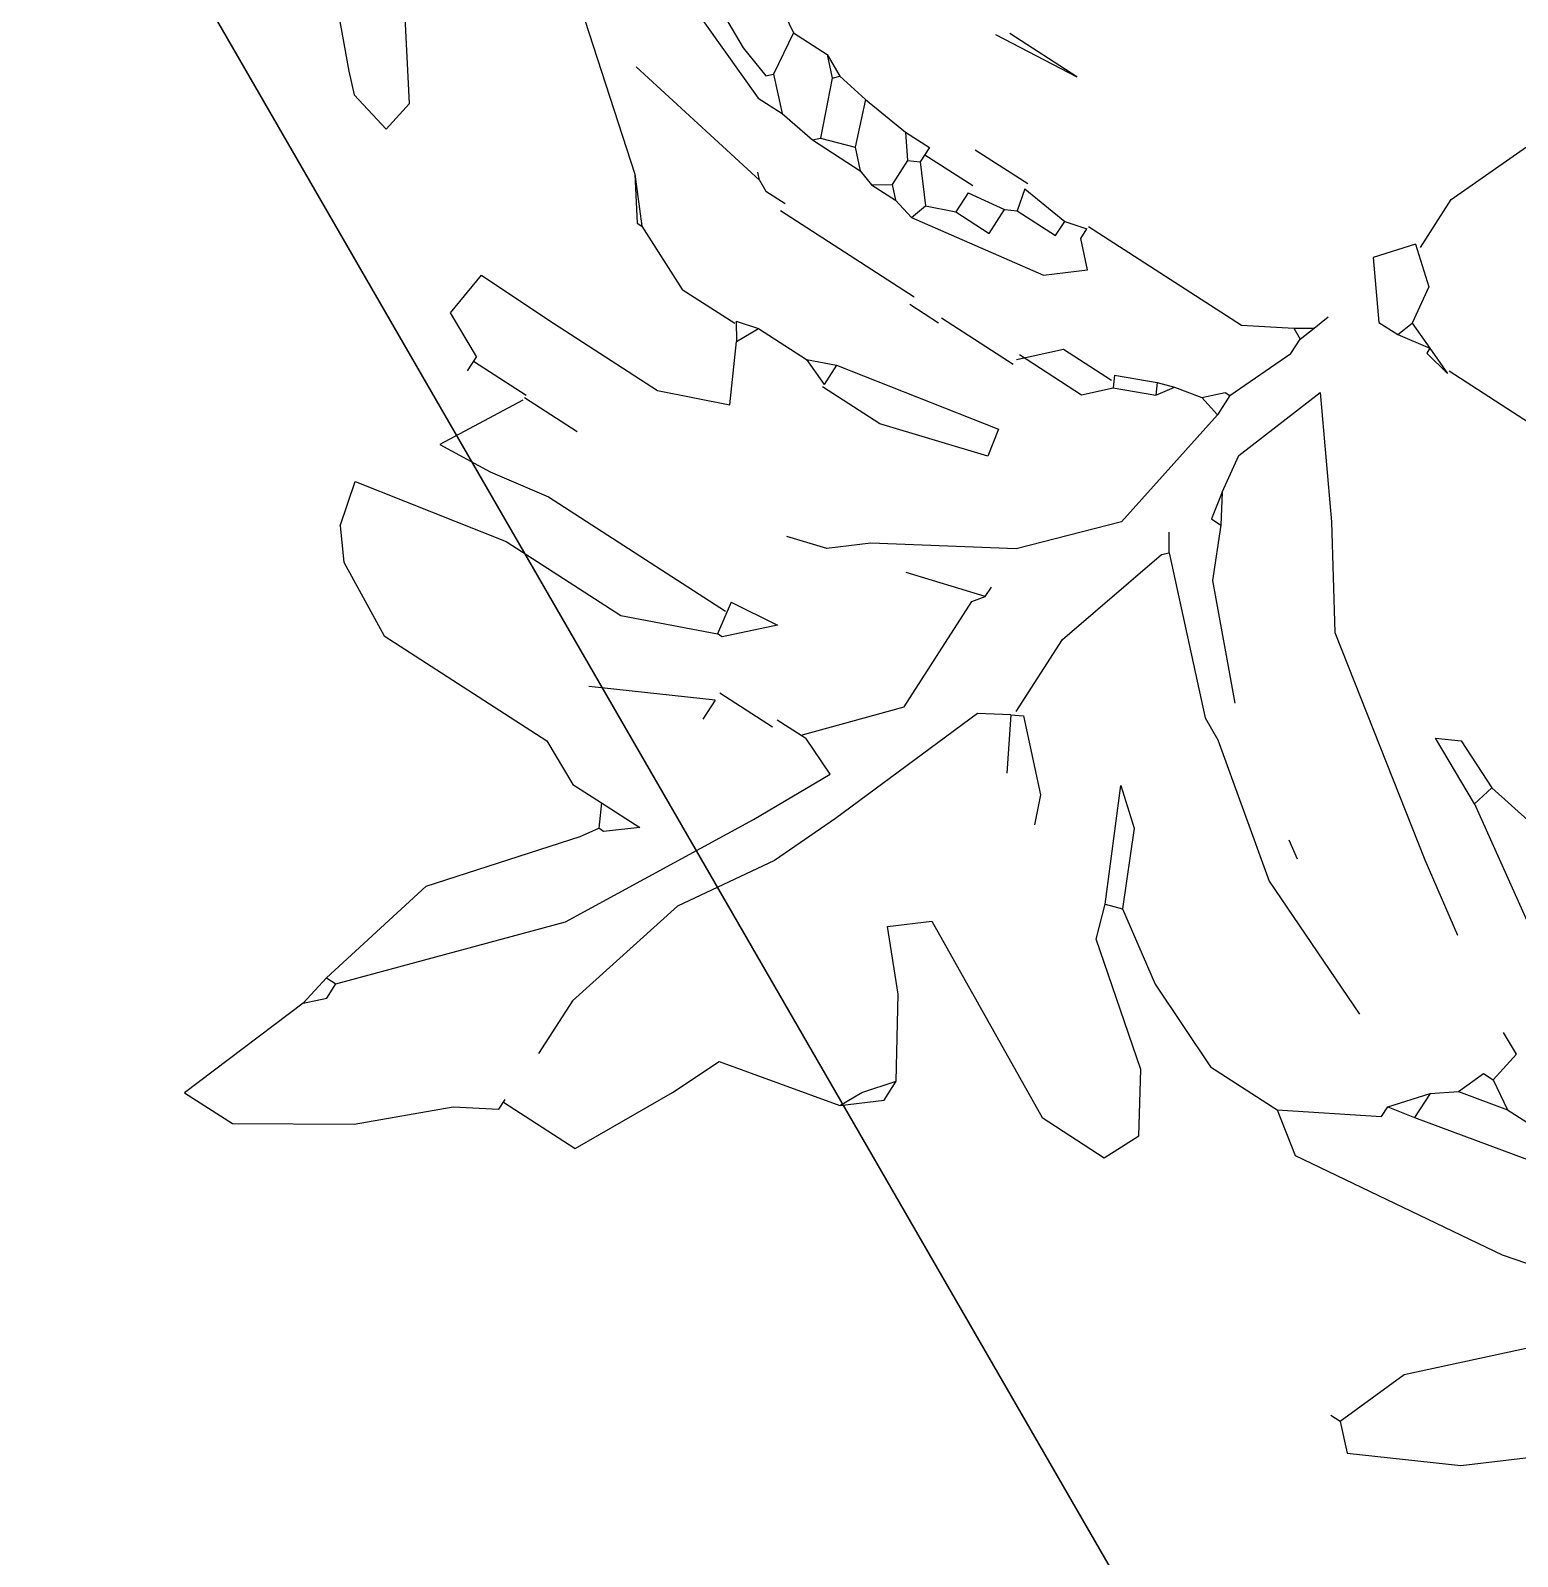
# Model space of a CAD drawing. Header units: metres. Extents: x 1769 to 3632, y 809 to 2652.
# Drawn here: x 2738.1456 to 2738.3057, y 1806.1554 to 1806.3198 of the extents above; entities that cross this region are included whole.
import ezdxf

# ---------------------------------------------------------------- set-up
doc = ezdxf.new("R2010")
doc.units = ezdxf.units.M
doc.header["$LTSCALE"] = 10
doc.linetypes.add('HIDDEN', pattern=[9.525, 6.35, -3.175])
for name, color, linetype in [('A-ELEV0', 7, 'Continuous'), ('A-FLOR-LEVL', 2, 'Continuous'), ('A-PROJ+', 1, 'HIDDEN'), ('L-PLNT', 66, 'Continuous')]:
    doc.layers.add(name, color=color, linetype=linetype)

# ---------------------------------------------------------------- blocks, each defined once
blk = doc.blocks.new('GARRA DE LEON')
at = {"layer": 'L-PLNT', "color": 65, "linetype": 'Continuous'}
for p, q in [((1270.0966, 334.5786), (1270.1877, 334.6884)), ((1270.2457, 334.6242), (1270.1297, 334.5082)), ((1270.2416, 334.5207), (1270.2664, 334.6201)), ((1270.0593, 334.5041), (1270.0966, 334.5786)), ((1270.2912, 334.413), (1270.3202, 334.5455)), ((1270.3326, 334.4668), (1270.3326, 334.5455)), ((1270.2208, 334.355), (1270.2416, 334.5207)), ((1270.1297, 334.5082), (1270.0759, 334.4875)), ((1270.0759, 334.4875), (1270.0593, 334.5041)), ((1270.0759, 334.4875), (1270.0759, 334.4793)), ((1270.3244, 334.4296), (1270.3326, 334.4668)), ((1270.3451, 334.4461), (1270.3326, 334.4668)), ((1270.3451, 334.4461), (1270.3699, 334.4503)), ((1270.3451, 334.4378), (1270.3451, 334.4461)), ((1270.3699, 334.4503), (1270.3782, 334.4337)), ((1270.3244, 334.4296), (1270.3451, 334.4378)), ((1270.5232, 334.3302), (1270.5066, 334.4337)), ((1270.312, 334.413), (1270.3244, 334.4296)), ((1270.5066, 334.326), (1270.4445, 334.4213)), ((1270.2871, 334.3923), (1270.312, 334.413)), ((1270.2871, 334.3923), (1270.2912, 334.413)), ((1270.312, 334.413), (1270.2912, 334.413)), ((1270.2416, 334.326), (1270.2788, 334.3923)), ((1270.2788, 334.3923), (1270.2871, 334.3923)), ((1270.4528, 334.3177), (1270.4196, 334.3674)), ((1270.2416, 334.326), (1270.2208, 334.355)), ((1270.3782, 334.2308), (1270.3326, 334.3385)), ((1270.5066, 334.326), (1270.5232, 334.3302)), ((1270.5397, 334.2929), (1270.5232, 334.3302)), ((1270.2416, 334.2681), (1270.2416, 334.326)), ((1270.5066, 334.326), (1270.5314, 334.2763)), ((1270.5563, 334.1728), (1270.4528, 334.3177)), ((1270.5314, 334.2763), (1270.5397, 334.2929)), ((1270.2705, 334.2018), (1270.2416, 334.2681)), ((1270.1442, 334.2391), (1270.1712, 334.2515)), ((1270.1712, 334.2515), (1270.2126, 334.2266)), ((1270.1442, 334.1852), (1270.1442, 334.2391)), ((1270.4445, 334.1438), (1270.3782, 334.2308)), ((1270.4114, 334.2266), (1270.403, 334.2391)), ((1270.2126, 334.2266), (1270.2747, 334.148)), ((1270.7613, 334.1397), (1270.7613, 334.2142)), ((1270.3037, 334.1521), (1270.2705, 334.2018)), ((1270.2208, 334.0403), (1270.1442, 334.1852)), ((1270.6225, 334.1273), (1270.5563, 334.1728)), ((1270.2747, 334.148), (1270.2995, 334.1397)), ((1270.2995, 334.1397), (1270.3037, 334.1521)), ((1270.3575, 334.1273), (1270.3037, 334.1521)), ((1270.4528, 334.1273), (1270.4445, 334.1438)), ((1270.4528, 334.1273), (1270.4445, 334.1438)), ((1270.2995, 334.1397), (1270.3782, 334.1024)), ((1270.5397, 334.0776), (1270.4735, 334.1397)), ((1270.7675, 334.119), (1270.7592, 334.1397)), ((1270.7633, 334.119), (1270.7592, 334.1397)), ((1270.3782, 334.1024), (1270.3575, 334.1273)), ((1270.5397, 334.0403), (1270.4528, 334.1273)), ((1270.6971, 334.0693), (1270.6225, 334.1273)), ((1270.7633, 334.0941), (1270.7675, 334.119)), ((1270.7675, 334.119), (1270.7633, 334.119)), ((1270.7758, 334.0983), (1270.7675, 334.119)), ((1270.8669, 334.0734), (1270.9787, 334.119)), ((1270.7633, 334.0941), (1270.7758, 334.0983)), ((1270.8047, 334.0941), (1270.7758, 334.0983)), ((1270.7633, 334.0776), (1270.7633, 334.0941)), ((1270.8255, 334.0693), (1270.8047, 334.0941)), ((1270.0718, 334.0569), (1270.0925, 334.0817)), ((1270.0883, 334.0651), (1270.109, 334.0817)), ((1270.0925, 334.0817), (1270.109, 334.0817)), ((1270.109, 334.0817), (1270.1629, 334.0486)), ((1270.577, 334.061), (1270.5397, 334.0776)), ((1270.8006, 334.0486), (1270.7633, 334.0776)), ((1270.0718, 334.0569), (1270.0883, 334.0651)), ((1270.341, 334.0569), (1270.3202, 334.0651)), ((1270.6267, 334.0444), (1270.6971, 334.0693)), ((1270.8255, 334.0693), (1270.8006, 334.0486)), ((1270.8255, 334.0734), (1270.8669, 334.0734)), ((1270.0511, 333.9657), (1270.0718, 334.0569)), ((1270.3824, 334.0154), (1270.341, 334.0569)), ((1270.5977, 334.0486), (1270.577, 334.061)), ((1270.577, 334.0527), (1270.577, 334.061)), ((1270.5977, 334.0486), (1270.577, 334.0527)), ((1270.1629, 334.0486), (1270.2001, 334.0154)), ((1270.5977, 334.0486), (1270.6267, 334.0444)), ((1270.7343, 334.0403), (1270.7468, 334.0444)), ((1270.2001, 334.0154), (1270.2208, 334.0403)), ((1270.4445, 334.0092), (1270.5356, 334.0361)), ((1270.5356, 334.0361), (1270.5397, 334.0403)), ((1270.5397, 334.0403), (1270.5522, 334.032)), ((1270.6598, 334.0154), (1270.7095, 334.0361)), ((1270.7095, 334.0361), (1270.7219, 334.0361)), ((1270.7219, 334.0361), (1270.7343, 334.0403)), ((1270.7261, 334.0279), (1270.7219, 334.0361)), ((1270.7261, 334.0279), (1270.7343, 334.0403)), ((1270.3782, 334.0072), (1270.341, 334.0279)), ((1270.7075, 333.9947), (1270.7261, 334.0279)), ((1270.3782, 334.0072), (1270.3824, 334.0154)), ((1270.3824, 334.0092), (1270.4445, 334.0092)), ((1270.6432, 334.0154), (1270.5397, 333.9989)), ((1270.6474, 333.9989), (1270.6432, 334.0154)), ((1270.6598, 334.0154), (1270.6432, 334.0154)), ((1270.6474, 333.9989), (1270.6598, 334.0113)), ((1270.6598, 334.0113), (1270.6598, 334.0154)), ((1270.3782, 334.0072), (1270.3658, 333.9865)), ((1270.5397, 333.9989), (1270.4818, 333.945)), ((1270.6432, 333.9782), (1270.6474, 333.9989)), ((1270.3658, 333.9865), (1270.2457, 333.9409)), ((1270.7075, 333.8622), (1270.7075, 333.9947)), ((1270.6308, 333.9699), (1270.6432, 333.9782)), ((1270.6391, 333.9657), (1270.6432, 333.9782)), ((1270.0138, 333.9492), (1270.0511, 333.9657)), ((1270.6184, 333.9409), (1270.6308, 333.9699)), ((1270.6267, 333.9368), (1270.6391, 333.9657)), ((1270.6391, 333.9657), (1270.6308, 333.9699)), ((1269.9413, 333.9119), (1270.0138, 333.9492)), ((1270.4403, 333.945), (1270.4238, 333.8871)), ((1270.4818, 333.945), (1270.4279, 333.8539)), ((1270.432, 333.9388), (1270.4403, 333.945)), ((1270.4403, 333.945), (1270.4486, 333.945)), ((1270.2457, 333.9409), (1270.196, 333.9202)), ((1270.283, 333.8871), (1270.341, 333.9388)), ((1270.341, 333.9388), (1270.432, 333.9388)), ((1270.6018, 333.9243), (1270.6184, 333.9409)), ((1270.6267, 333.9368), (1270.6184, 333.9409)), ((1270.6225, 333.8953), (1270.6225, 333.9368)), ((1270.196, 333.9202), (1270.1297, 333.8788)), ((1270.2126, 333.8912), (1270.2705, 333.9202)), ((1270.2705, 333.9202), (1270.283, 333.8912)), ((1270.6018, 333.8705), (1270.6018, 333.9243)), ((1269.9413, 333.8498), (1269.9413, 333.9119)), ((1270.0759, 333.8167), (1270.2126, 333.8912)), ((1270.283, 333.8871), (1270.283, 333.8912)), ((1270.283, 333.8664), (1270.283, 333.8871)), ((1270.283, 333.8664), (1270.283, 333.8871)), ((1270.5273, 333.8912), (1270.5045, 333.8125)), ((1270.5232, 333.7628), (1270.548, 333.8871)), ((1270.548, 333.8871), (1270.5273, 333.8912)), ((1270.5977, 333.8705), (1270.6225, 333.8953)), ((1270.1297, 333.8788), (1270.0304, 333.8519)), ((1270.6598, 333.8539), (1270.6805, 333.8788)), ((1270.6805, 333.8788), (1270.6971, 333.8622)), ((1270.2768, 333.8208), (1270.2768, 333.8664)), ((1270.5936, 333.8084), (1270.5936, 333.8705)), ((1270.4279, 333.8539), (1270.4072, 333.8291)), ((1270.6432, 333.7504), (1270.6598, 333.8539)), ((1270.6971, 333.8622), (1270.7053, 333.8622)), ((1270.7012, 333.8457), (1270.7053, 333.8622)), ((1269.9185, 333.8208), (1269.9351, 333.8498)), ((1269.9351, 333.8498), (1269.9434, 333.8498)), ((1270.0304, 333.8519), (1269.9848, 333.8519)), ((1270.6888, 333.8125), (1270.6888, 333.8457)), ((1270.6888, 333.8457), (1270.7012, 333.8457)), ((1270.7053, 333.8084), (1270.7012, 333.8457)), ((1269.8689, 333.767), (1269.9185, 333.8208)), ((1270.1629, 333.8249), (1270.1463, 333.8042)), ((1270.1629, 333.7918), (1270.1629, 333.8249)), ((1270.2705, 333.8208), (1270.2333, 333.7463)), ((1270.2705, 333.8208), (1270.254, 333.8208)), ((1270.341, 333.8291), (1270.312, 333.8001)), ((1270.3368, 333.7918), (1270.341, 333.8291)), ((1270.4072, 333.8291), (1270.3989, 333.8001)), ((1269.9475, 333.7007), (1270.0759, 333.8167)), ((1270.5045, 333.8125), (1270.5045, 333.7628)), ((1270.5894, 333.7835), (1270.5894, 333.8084)), ((1270.5894, 333.7835), (1270.5894, 333.8084)), ((1270.6847, 333.8042), (1270.6888, 333.8125)), ((1270.7053, 333.8084), (1270.6888, 333.8125)), ((1270.7095, 333.8084), (1270.7095, 333.7628)), ((1270.1339, 333.7918), (1270.1463, 333.8001)), ((1270.1463, 333.8042), (1270.1463, 333.8001)), ((1270.1629, 333.7918), (1270.1463, 333.8001)), ((1270.312, 333.8001), (1270.312, 333.796)), ((1270.6639, 333.7753), (1270.6639, 333.8042)), ((1270.6639, 333.8042), (1270.6847, 333.8042)), ((1270.6805, 333.7753), (1270.6847, 333.8042)), ((1270.0428, 333.7173), (1270.1339, 333.7918)), ((1270.1629, 333.7835), (1270.1629, 333.7918)), ((1270.285, 333.7297), (1270.312, 333.796)), ((1270.3368, 333.7918), (1270.312, 333.796)), ((1270.329, 333.6386), (1270.329, 333.7918)), ((1270.7882, 333.7297), (1270.7944, 333.796)), ((1270.7944, 333.796), (1270.7944, 333.738)), ((1270.1629, 333.767), (1270.1629, 333.7835)), ((1270.1629, 333.767), (1270.1629, 333.7835)), ((1270.5956, 333.6676), (1270.5956, 333.7835)), ((1270.6557, 333.7545), (1270.6639, 333.7753)), ((1270.6805, 333.7753), (1270.6639, 333.7753)), ((1270.6867, 333.7338), (1270.6867, 333.7753)), ((1269.8212, 333.6924), (1269.8689, 333.767)), ((1270.1794, 333.7338), (1270.1629, 333.767)), ((1270.5149, 333.7421), (1270.5066, 333.7628)), ((1270.5232, 333.7628), (1270.5066, 333.7628)), ((1270.5149, 333.7421), (1270.5232, 333.7628)), ((1270.6432, 333.7504), (1270.6557, 333.7545)), ((1270.6805, 333.7338), (1270.6557, 333.7545)), ((1270.2333, 333.7463), (1270.2291, 333.738)), ((1270.5149, 333.7007), (1270.5149, 333.7421)), ((1270.6474, 333.7338), (1270.6432, 333.7504)), ((1270.1794, 333.593), (1270.1794, 333.7338)), ((1270.6474, 333.7131), (1270.6474, 333.7338)), ((1270.6557, 333.7256), (1270.6474, 333.7338)), ((1270.6764, 333.7256), (1270.6805, 333.7338)), ((1270.6929, 333.7338), (1270.6805, 333.7338)), ((1270.6929, 333.7131), (1270.6929, 333.7338)), ((1270.285, 333.6303), (1270.285, 333.7297)), ((1270.6474, 333.7131), (1270.6557, 333.7256)), ((1270.6764, 333.7256), (1270.6557, 333.7256)), ((1270.6929, 333.7131), (1270.6764, 333.7256)), ((1269.9475, 333.6924), (1270.0428, 333.7173)), ((1270.4372, 333.6634), (1270.4569, 333.7131)), ((1270.4569, 333.7131), (1270.4983, 333.6924)), ((1270.6515, 333.7007), (1270.6474, 333.7131)), ((1270.6971, 333.6759), (1270.6929, 333.7131)), ((1269.9227, 333.6883), (1269.9351, 333.7007)), ((1269.9351, 333.7007), (1269.9475, 333.7007)), ((1269.9475, 333.6966), (1269.9475, 333.7007)), ((1270.4983, 333.6924), (1270.5149, 333.7007)), ((1270.5107, 333.6841), (1270.5149, 333.7007)), ((1270.6515, 333.6593), (1270.6515, 333.7007)), ((1270.6639, 333.6883), (1270.6515, 333.7007)), ((1269.8212, 333.651), (1269.8212, 333.6924)), ((1269.9227, 333.6883), (1269.8212, 333.651)), ((1269.9227, 333.6883), (1269.9475, 333.6924)), ((1269.9475, 333.6924), (1269.9475, 333.6966)), ((1270.5107, 333.6841), (1270.4983, 333.6924)), ((1270.6557, 333.6634), (1270.6639, 333.6883)), ((1270.6971, 333.6759), (1270.6639, 333.6883)), ((1270.5087, 333.6386), (1270.5087, 333.6841)), ((1270.7012, 333.651), (1270.6971, 333.6759)), ((1270.6018, 333.651), (1270.6018, 333.6676)), ((1270.6018, 333.651), (1270.6018, 333.6676)), ((1270.4372, 333.5682), (1270.4372, 333.6634)), ((1270.6515, 333.6593), (1270.6557, 333.6634)), ((1270.6557, 333.6303), (1270.6515, 333.6593)), ((1270.6971, 333.6469), (1270.6557, 333.6634)), ((1270.606, 333.6427), (1270.6018, 333.651)), ((1270.606, 333.6427), (1270.6267, 333.5226)), ((1270.606, 333.6427), (1270.6101, 333.6386)), ((1270.6971, 333.6469), (1270.7012, 333.651)), ((1270.7095, 333.6345), (1270.6971, 333.6469)), ((1270.7095, 333.6345), (1270.7012, 333.651)), ((1270.3213, 333.593), (1270.329, 333.6386)), ((1270.5314, 333.5889), (1270.5087, 333.6386)), ((1270.7095, 333.6055), (1270.7095, 333.6345)), ((1270.2622, 333.5144), (1270.285, 333.6303)), ((1270.3803, 333.5848), (1270.3803, 333.6303)), ((1270.6557, 333.6096), (1270.6557, 333.6303)), ((1270.6764, 333.6096), (1270.6557, 333.6303)), ((1270.6888, 333.5268), (1270.6557, 333.6096)), ((1270.6722, 333.6055), (1270.6764, 333.6096)), ((1270.7095, 333.6055), (1270.6764, 333.6096)), ((1270.6805, 333.5806), (1270.6722, 333.6055)), ((1270.7426, 333.5516), (1270.7095, 333.6055)), ((1270.2084, 333.5392), (1270.1794, 333.593)), ((1270.3182, 333.5516), (1270.3213, 333.593)), ((1270.5604, 333.5641), (1270.5314, 333.5889)), ((1270.5314, 333.5848), (1270.5314, 333.5889)), ((1270.3782, 333.5848), (1270.3182, 333.5516)), ((1270.3824, 333.5392), (1270.3824, 333.5848)), ((1270.5604, 333.5641), (1270.5314, 333.5848)), ((1270.7012, 333.5392), (1270.6805, 333.5806)), ((1270.4383, 333.5102), (1270.4372, 333.5682)), ((1270.635, 333.4729), (1270.5604, 333.5641)), ((1270.2291, 333.5226), (1270.2084, 333.5392)), ((1270.2291, 333.5226), (1270.2084, 333.5392)), ((1270.3865, 333.5392), (1270.3741, 333.5392)), ((1270.3865, 333.5392), (1270.403, 333.5061)), ((1270.2291, 333.5226), (1270.2622, 333.5144)), ((1270.403, 333.5061), (1270.4383, 333.5102)), ((1270.49, 333.3943), (1270.5149, 333.3984)), ((1270.5149, 333.3984), (1270.6474, 333.3032)), ((1270.4983, 333.3611), (1270.49, 333.3943)), ((1270.5107, 333.3487), (1270.4983, 333.3611)), ((1270.5107, 333.3487), (1270.4983, 333.3611)), ((1270.577, 333.2866), (1270.5107, 333.3487))]:
    blk.add_line(p, q, dxfattribs=at)
blk = doc.blocks.new('RPA')
at = {"layer": 'A-FLOR-LEVL', "ltscale": 0.01}
blk.add_line((2754.2964, 1815.74202), (2754.29646, 1812.19199), dxfattribs=at)
at = {"layer": 'A-PROJ+', "ltscale": 0.01}
blk.add_lwpolyline([(2754.14643, 1815.74218), (2754.29642, 1815.74218), (2754.29644, 1812.19183), (2754.14644, 1812.19183)], close=True, dxfattribs=at)
at = {"layer": 'L-PLNT', "xscale": -0.1480433124992555, "yscale": 0.1480433124992555, "zscale": 0.1480433124992558, "rotation": 207.1846337181579}
blk.add_blockref('GARRA DE LEON', (2564.44606, 1770.77914), dxfattribs=at)

msp = doc.modelspace()

# ---------------------------------------------------------------- block references
at = {"layer": 'A-ELEV0', "ltscale": 0.01, "rotation": 29.99800635700696}
msp.add_blockref('RPA', (1259.184, -1140.7268), dxfattribs=at)

doc.saveas('drawing.dxf')
